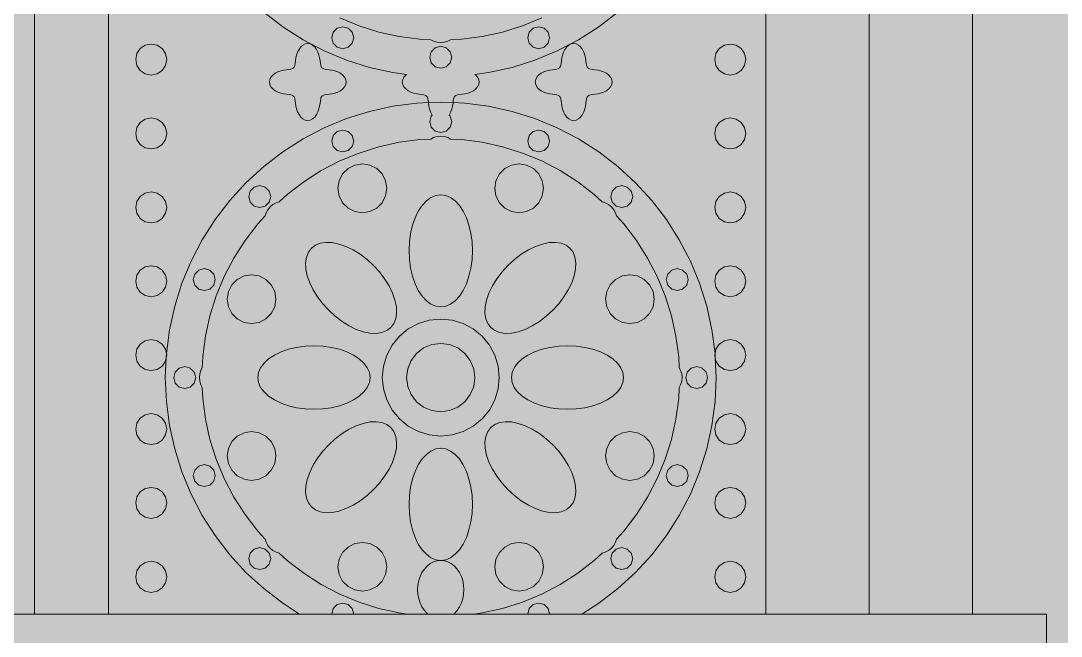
# Model space of a CAD drawing. Header units: millimetres. Extents: x -2412 to 16214, y -1176 to 12021.
# Drawn here: x 2925 to 4000, y 4450 to 5086 of the extents above; entities that cross this region are included whole.
import ezdxf

# ---------------------------------------------------------------- set-up
doc = ezdxf.new("R2010")
doc.units = ezdxf.units.MM
for name, color, linetype, lineweight, true_color in [('00_WHITE_BACKGROUND', 7, 'Continuous', 18, 0xffffff), ('03_FRAMES_DOORS', 7, 'Continuous', 18, 0x000000), ('06_ORNAMENT', 7, 'Continuous', 18, 0x000000), ('07_RAILINGS', 7, 'Continuous', 18, 0x000000)]:
    doc.layers.add(name, color=color, linetype=linetype, lineweight=lineweight, true_color=true_color)

msp = doc.modelspace()

# ---------------------------------------------------------------- linework, layer by layer
at = {"layer": '00_WHITE_BACKGROUND', "lineweight": 18, "true_color": 0xffffff}
msp.add_solid([(-2412.2137, -1175.5725), (16213.7405, -1175.5725), (-2412.2137, 12015.2672), (16213.7405, 12015.2672)], dxfattribs=at)
at = {"layer": '03_FRAMES_DOORS', "color": 7, "lineweight": 18, "true_color": 0x000000}
for points in [[(3801.5267, 4473.2824), (3908.3969, 4473.2824), (3908.3969, 5374.0458), (3904.9771, 5405.4809), (3895.0534, 5435.6794), (3879.0687, 5464.6565), (3857.5267, 5492.3969), (3830.855, 5518.916), (3799.5573, 5544.229), (3764.0763, 5568.3511), (3724.9008, 5591.2672), (3682.4885, 5613.0076), (3637.313, 5633.5573), (3589.8321, 5652.9313), (3540.5344, 5671.145), (3489.8779, 5688.1985), (3438.3359, 5704.1069), (3386.3664, 5718.8702), (3334.4427, 5732.5038), (3283.0382, 5744.9924), (3232.626, 5756.3664), (3183.6641, 5766.6412), (3136.626, 5775.8015), (3096.7481, 5782.9924)], [(3801.5267, 4473.2824), (3801.5267, 5282.4427), (3798.5038, 5312.7634), (3789.7099, 5341.8779), (3775.5725, 5369.8168), (3756.4885, 5396.5649), (3732.8855, 5422.1374), (3705.1756, 5446.5496), (3673.771, 5469.8015), (3639.084, 5491.9084), (3601.542, 5512.8702), (3561.542, 5532.687), (3519.5267, 5551.374), (3475.8779, 5568.9313), (3431.0382, 5585.374), (3385.4046, 5600.7176), (3339.3893, 5614.9466), (3293.4351, 5628.0916), (3247.9389, 5640.1374), (3203.2977, 5651.1145), (3159.9542, 5661.0076), (3118.3206, 5669.8473), (3078.7939, 5677.6183), (3069.0687, 5679.3893)], [(3015.2672, 4473.2824), (3015.2672, 5557.2519), (2938.9313, 5557.2519), (2938.9313, 4473.2824)], [(3801.5267, 4473.2824), (3694.6565, 4473.2824), (3694.6565, 5206.1069), (3692.0305, 5233.0534), (3684.3817, 5258.9466), (3672.0611, 5283.771), (3655.4504, 5307.542), (3643.0687, 5321.2519)], [(2505.5115, 4473.2824), (2561.3282, 4473.2824), (2582.1985, 4473.2824), (2608.6412, 4473.2824), (2629.5115, 4473.2824), (2685.3282, 4473.2824), (2707.9542, 4473.2824), (2741.2672, 4473.2824), (2938.9313, 4473.2824)], [(2938.9313, 4473.2824), (3015.2672, 4473.2824)], [(3015.2672, 4473.2824), (3212.9313, 4473.2824), (3246.2443, 4473.2824), (3268.8702, 4473.2824), (3324.687, 4473.2824), (3345.5573, 4473.2824), (3372, 4473.2824), (3392.8702, 4473.2824), (3448.687, 4473.2824)]]:
    msp.add_lwpolyline(points, dxfattribs=at)
at = {"layer": '06_ORNAMENT', "color": 7, "lineweight": 18, "true_color": 0x000000}
for points in [[(3175.8015, 5094.916), (3195.5115, 5079.8015), (3216.458, 5066.458), (3238.4733, 5054.9924), (3261.4198, 5045.4809), (3285.0992, 5038.0153), (3309.3435, 5032.6412), (3323.4962, 5030.7786), (3322.5802, 5030.1069), (3320.687, 5027.9084), (3319.4962, 5025.4809), (3319.084, 5022.9008), (3319.4962, 5020.3206), (3320.687, 5017.8931), (3322.5802, 5015.6947), (3325.0382, 5013.8626), (3327.8779, 5012.4122), (3330.9008, 5011.3588), (3333.9389, 5010.6412), (3336.7786, 5010.1985), (3339.2977, 5009.8779), (3341.3893, 5009.5573), (3343.0229, 5009.084), (3344.1832, 5008.3053), (3344.9618, 5007.145), (3345.4351, 5005.5115), (3345.7557, 5003.4198), (3345.9847, 5001.6489)], [(3254.4427, 5089.2366), (3274.3511, 5080.9924), (3294.8855, 5074.5191), (3315.9084, 5069.8626), (3337.2672, 5067.0534), (3348.5496, 5066.5496), (3351.3893, 5065.0687), (3355.0382, 5063.9542), (3358.7786, 5063.5878), (3362.5191, 5063.9542), (3366.1679, 5065.0687), (3369.0076, 5066.5496), (3380.2901, 5067.0534), (3401.6489, 5069.8626), (3422.6718, 5074.5191), (3443.2061, 5080.9924), (3463.1145, 5089.2366)], [(3371.5725, 5001.6489), (3371.8015, 5003.4198), (3372.1221, 5005.5115), (3372.5954, 5007.145), (3373.374, 5008.3053), (3374.5344, 5009.084), (3376.1679, 5009.5573), (3378.2595, 5009.8779), (3380.7786, 5010.1985), (3383.6183, 5010.6412), (3386.6565, 5011.3588), (3389.6794, 5012.4122), (3392.5191, 5013.8626), (3394.9771, 5015.6947), (3396.8702, 5017.8931), (3398.0611, 5020.3206), (3398.4733, 5022.9008), (3398.0611, 5025.4809), (3396.8702, 5027.9084), (3394.9771, 5030.1069), (3394.0611, 5030.7786), (3408.2137, 5032.6412), (3432.458, 5038.0153), (3456.1374, 5045.4809), (3479.084, 5054.9924), (3501.1145, 5066.458), (3522.0458, 5079.8015), (3541.7557, 5094.916)], [(3345.9847, 5001.6489), (3333.9695, 5001.1298), (3309.3435, 4997.8931), (3285.0992, 4992.5191), (3261.4198, 4985.0534), (3238.4733, 4975.542), (3216.458, 4964.0763), (3195.5115, 4950.7328), (3175.8015, 4935.6183), (3157.4962, 4918.8397), (3140.7176, 4900.5344), (3125.6031, 4880.8244), (3112.2595, 4859.8779), (3100.7939, 4837.8626), (3091.2824, 4814.916), (3083.8168, 4791.2366), (3078.4427, 4766.9924), (3075.2214, 4742.4885)], [(3371.5725, 5001.6489), (3358.7786, 5002.2137), (3345.9847, 5001.6489)], [(3345.9847, 5001.6489), (3346.0763, 5000.9008), (3346.5191, 4998.0611), (3347.2366, 4995.0229), (3348.2901, 4992), (3349.7405, 4989.1603), (3350.0153, 4988.7786), (3348.9618, 4987.7252), (3347.4504, 4982.0611), (3348.9618, 4976.3969), (3353.1145, 4972.2443), (3358.7786, 4970.7176), (3364.4427, 4972.2443), (3368.5954, 4976.3969), (3370.1221, 4982.0611), (3368.5954, 4987.7252), (3367.542, 4988.7786), (3367.8168, 4989.1603), (3369.2672, 4992), (3370.3206, 4995.0229), (3371.0382, 4998.0611), (3371.4809, 5000.9008), (3371.5725, 5001.6489)], [(3642.3359, 4742.4885), (3639.1145, 4766.9924), (3633.7405, 4791.2366), (3626.2748, 4814.916), (3616.7634, 4837.8626), (3605.2977, 4859.8779), (3591.9542, 4880.8244), (3576.8397, 4900.5344), (3560.0611, 4918.8397), (3541.7557, 4935.6183), (3522.0458, 4950.7328), (3501.1145, 4964.0763), (3479.084, 4975.542), (3456.1374, 4985.0534), (3432.458, 4992.5191), (3408.2137, 4997.8931), (3383.5878, 5001.1298), (3371.5725, 5001.6489)], [(3392.8702, 4473.2824), (3401.6489, 4474.4427), (3422.6718, 4479.0992), (3443.2061, 4485.5725), (3463.1145, 4493.8168), (3482.2137, 4503.7557), (3500.3817, 4515.3282), (3517.4656, 4528.4427), (3525.7863, 4536.0763), (3528.855, 4537.0229), (3532.2137, 4538.8244), (3535.1298, 4541.2061), (3537.5115, 4544.1221), (3539.313, 4547.4809), (3540.2595, 4550.5496), (3547.8931, 4558.8702), (3561.0076, 4575.9542), (3572.5802, 4594.1221), (3582.5191, 4613.2214), (3590.7634, 4633.1298), (3597.2366, 4653.6641), (3601.8931, 4674.687), (3604.7023, 4696.0458), (3605.2061, 4707.3282), (3606.687, 4710.1679), (3607.8015, 4713.8168), (3608.1679, 4717.5573), (3607.8015, 4721.2977), (3606.687, 4724.9466), (3605.2061, 4727.7863), (3604.7023, 4739.0687), (3601.8931, 4760.4275), (3597.2366, 4781.4504), (3590.7634, 4801.9847), (3582.5191, 4821.8931), (3572.5802, 4840.9924), (3561.0076, 4859.1603), (3547.8931, 4876.2443), (3540.2595, 4884.5649), (3539.313, 4887.6336), (3537.5115, 4890.9924), (3535.1298, 4893.9084), (3532.2137, 4896.2901), (3528.855, 4898.0916), (3525.7863, 4899.0382), (3517.4656, 4906.6718), (3500.3817, 4919.7863), (3482.2137, 4931.3588), (3463.1145, 4941.2977), (3443.2061, 4949.542), (3422.6718, 4956.0153), (3401.6489, 4960.6718), (3380.2901, 4963.4809), (3369.0076, 4963.9847), (3366.1679, 4965.4656), (3362.5191, 4966.5802), (3358.7786, 4966.9466), (3355.0382, 4966.5802), (3351.3893, 4965.4656), (3348.5496, 4963.9847), (3337.2672, 4963.4809), (3315.9084, 4960.6718), (3294.8855, 4956.0153), (3274.3511, 4949.542), (3254.4427, 4941.2977), (3235.3435, 4931.3588), (3217.1756, 4919.7863), (3200.0916, 4906.6718), (3191.771, 4899.0382), (3188.7023, 4898.0916), (3185.3435, 4896.2901), (3182.4275, 4893.9084), (3180.0458, 4890.9924), (3178.2443, 4887.6336), (3177.2977, 4884.5649), (3169.6641, 4876.2443), (3156.5496, 4859.1603), (3144.9771, 4840.9924), (3135.0382, 4821.8931), (3126.7939, 4801.9847), (3120.3206, 4781.4504), (3115.6641, 4760.4275), (3112.855, 4739.0687), (3112.3511, 4727.7863), (3110.8702, 4724.9466), (3109.7557, 4721.2977), (3109.3893, 4717.5573), (3109.7557, 4713.8168), (3110.8702, 4710.1679), (3112.3511, 4707.3282), (3112.855, 4696.0458), (3115.6641, 4674.687), (3120.3206, 4653.6641), (3126.7939, 4633.1298), (3135.0382, 4613.2214), (3144.9771, 4594.1221), (3156.5496, 4575.9542), (3169.6641, 4558.8702), (3177.2977, 4550.5496), (3178.2443, 4547.4809), (3180.0458, 4544.1221), (3182.4275, 4541.2061), (3185.3435, 4538.8244), (3188.7023, 4537.0229), (3191.771, 4536.0763), (3200.0916, 4528.4427), (3217.1756, 4515.3282), (3235.3435, 4503.7557), (3254.4427, 4493.8168), (3274.3511, 4485.5725), (3294.8855, 4479.0992), (3315.9084, 4474.4427), (3324.687, 4473.2824)], [(3075.2214, 4742.4885), (3074.3511, 4746.855), (3070.8702, 4752.0458), (3065.6794, 4755.5267), (3059.542, 4756.7481), (3053.4046, 4755.5267), (3048.2137, 4752.0458), (3044.7328, 4746.855), (3043.5115, 4740.7176), (3044.7328, 4734.5802), (3048.2137, 4729.374), (3053.4046, 4725.9084), (3059.542, 4724.687), (3065.6794, 4725.9084), (3070.8702, 4729.374), (3074.3511, 4734.5802), (3075.0076, 4737.8931)], [(3642.5496, 4737.8931), (3643.2061, 4734.5802), (3646.687, 4729.374), (3651.8779, 4725.9084), (3658.0153, 4724.687), (3664.1527, 4725.9084), (3669.3435, 4729.374), (3672.8244, 4734.5802), (3674.0458, 4740.7176), (3672.8244, 4746.855), (3669.3435, 4752.0458), (3664.1527, 4755.5267), (3658.0153, 4756.7481), (3651.8779, 4755.5267), (3646.687, 4752.0458), (3643.2061, 4746.855), (3642.3359, 4742.4885)], [(3075.2214, 4742.4885), (3075.2061, 4742.3664), (3075.0076, 4737.8931)], [(3075.0076, 4737.8931), (3075.5725, 4740.7176), (3075.2214, 4742.4885)], [(3642.3359, 4742.4885), (3641.9847, 4740.7176), (3642.5496, 4737.8931)], [(3642.5496, 4737.8931), (3642.3511, 4742.3664), (3642.3359, 4742.4885)], [(3075.0076, 4737.8931), (3074.1221, 4717.5573), (3075.2061, 4692.7481), (3078.4427, 4668.1221), (3083.8168, 4643.8779), (3091.2824, 4620.1985), (3100.7939, 4597.2519), (3112.2595, 4575.2214), (3125.6031, 4554.2901), (3140.7176, 4534.5802), (3157.4962, 4516.2748), (3175.8015, 4499.4962), (3195.5115, 4484.3817), (3212.9313, 4473.2824)], [(3504.626, 4473.2824), (3522.0458, 4484.3817), (3541.7557, 4499.4962), (3560.0611, 4516.2748), (3576.8397, 4534.5802), (3591.9542, 4554.2901), (3605.2977, 4575.2214), (3616.7634, 4597.2519), (3626.2748, 4620.1985), (3633.7405, 4643.8779), (3639.1145, 4668.1221), (3642.3511, 4692.7481), (3643.4351, 4717.5573), (3642.5496, 4737.8931)], [(3358.7786, 4528.626), (3355.0382, 4528.2595), (3351.3893, 4527.145), (3347.9084, 4525.3282), (3344.7176, 4522.855), (3341.8626, 4519.771), (3339.4198, 4516.1679), (3337.4504, 4512.1221), (3336.0153, 4507.7405), (3335.145, 4503.1298), (3334.855, 4498.3969), (3335.145, 4493.6641), (3336.0153, 4489.0534), (3337.4504, 4484.6718), (3339.4198, 4480.626), (3341.8626, 4477.0229), (3344.7176, 4473.9389), (3345.5573, 4473.2824)], [(3372, 4473.2824), (3372.8397, 4473.9389), (3375.6947, 4477.0229), (3378.1374, 4480.626), (3380.1069, 4484.6718), (3381.542, 4489.0534), (3382.4122, 4493.6641), (3382.7176, 4498.3969), (3382.4122, 4503.1298), (3381.542, 4507.7405), (3380.1069, 4512.1221), (3378.1374, 4516.1679), (3375.6947, 4519.771), (3372.8397, 4522.855), (3369.6489, 4525.3282), (3366.1679, 4527.145), (3362.5191, 4528.2595), (3358.7786, 4528.626)], [(3268.8702, 4473.2824), (3267.374, 4478.855), (3263.2214, 4483.0076), (3257.5573, 4484.5191), (3251.8931, 4483.0076), (3247.7405, 4478.855), (3246.2443, 4473.2824)], [(3471.313, 4473.2824), (3504.626, 4473.2824)], [(3504.626, 4473.2824), (3694.6565, 4473.2824)], [(3984.7328, 4473.2824), (3984.7328, 3679.3893)]]:
    msp.add_lwpolyline(points, dxfattribs=at)
for points in [[(3246.229, 5068.6107), (3247.7405, 5062.9466), (3251.8931, 5058.7939), (3257.5573, 5057.2672), (3263.2214, 5058.7939), (3267.374, 5062.9466), (3268.9008, 5068.6107), (3267.374, 5074.2748), (3263.2214, 5078.4275), (3257.5573, 5079.9389), (3251.8931, 5078.4275), (3247.7405, 5074.2748)], [(3448.6565, 5068.6107), (3450.1832, 5062.9466), (3454.3359, 5058.7939), (3460, 5057.2672), (3465.6641, 5058.7939), (3469.8168, 5062.9466), (3471.3282, 5068.6107), (3469.8168, 5074.2748), (3465.6641, 5078.4275), (3460, 5079.9389), (3454.3359, 5078.4275), (3450.1832, 5074.2748)], [(3043.5115, 5046.0611), (3044.7328, 5039.9237), (3048.2137, 5034.7176), (3053.4046, 5031.2519), (3059.542, 5030.0305), (3065.6794, 5031.2519), (3070.8702, 5034.7176), (3074.3511, 5039.9237), (3075.5725, 5046.0611), (3074.3511, 5052.1985), (3070.8702, 5057.3893), (3065.6794, 5060.8702), (3059.542, 5062.0916), (3053.4046, 5060.8702), (3048.2137, 5057.3893), (3044.7328, 5052.1985)], [(3181.6794, 5022.9008), (3182.0916, 5020.3206), (3183.2824, 5017.8931), (3185.1756, 5015.6947), (3187.6336, 5013.8626), (3190.4733, 5012.4122), (3193.4962, 5011.3588), (3196.5344, 5010.6412), (3199.374, 5010.1985), (3201.8931, 5009.8779), (3203.9847, 5009.5573), (3205.6183, 5009.084), (3206.7786, 5008.3053), (3207.5573, 5007.145), (3208.0305, 5005.5115), (3208.3511, 5003.4198), (3208.6718, 5000.9008), (3209.1145, 4998.0611), (3209.8321, 4995.0229), (3210.8855, 4992), (3212.3359, 4989.1603), (3214.1679, 4986.7023), (3216.3664, 4984.8092), (3218.7939, 4983.6183), (3221.374, 4983.2061), (3223.9542, 4983.6183), (3226.3817, 4984.8092), (3228.5802, 4986.7023), (3230.4122, 4989.1603), (3231.8626, 4992), (3232.916, 4995.0229), (3233.6336, 4998.0611), (3234.0763, 5000.9008), (3234.3969, 5003.4198), (3234.7176, 5005.5115), (3235.1908, 5007.145), (3235.9695, 5008.3053), (3237.1298, 5009.084), (3238.7634, 5009.5573), (3240.855, 5009.8779), (3243.374, 5010.1985), (3246.2137, 5010.6412), (3249.2519, 5011.3588), (3252.2748, 5012.4122), (3255.1145, 5013.8626), (3257.5725, 5015.6947), (3259.4656, 5017.8931), (3260.6565, 5020.3206), (3261.0687, 5022.9008), (3260.6565, 5025.4809), (3259.4656, 5027.9084), (3257.5725, 5030.1069), (3255.1145, 5031.9389), (3252.2748, 5033.3893), (3249.2519, 5034.4427), (3246.2137, 5035.1603), (3243.374, 5035.6031), (3240.855, 5035.9237), (3238.7634, 5036.2443), (3237.1298, 5036.7176), (3235.9695, 5037.4962), (3235.1908, 5038.6565), (3234.7176, 5040.2901), (3234.3969, 5042.3817), (3234.0763, 5044.9008), (3233.6336, 5047.7405), (3232.916, 5050.7786), (3231.8626, 5053.8015), (3230.4122, 5056.6412), (3228.5802, 5059.0992), (3226.3817, 5060.9924), (3223.9542, 5062.1832), (3221.374, 5062.5954), (3218.7939, 5062.1832), (3216.3664, 5060.9924), (3214.1679, 5059.0992), (3212.3359, 5056.6412), (3210.8855, 5053.8015), (3209.8321, 5050.7786), (3209.1145, 5047.7405), (3208.6718, 5044.9008), (3208.3511, 5042.3817), (3208.0305, 5040.2901), (3207.5573, 5038.6565), (3206.7786, 5037.4962), (3205.6183, 5036.7176), (3203.9847, 5036.2443), (3201.8931, 5035.9237), (3199.374, 5035.6031), (3196.5344, 5035.1603), (3193.4962, 5034.4427), (3190.4733, 5033.3893), (3187.6336, 5031.9389), (3185.1756, 5030.1069), (3183.2824, 5027.9084), (3182.0916, 5025.4809)], [(3347.4504, 5048.4733), (3348.9618, 5042.8092), (3353.1145, 5038.6565), (3358.7786, 5037.1298), (3364.4427, 5038.6565), (3368.5954, 5042.8092), (3370.1221, 5048.4733), (3368.5954, 5054.1374), (3364.4427, 5058.2901), (3358.7786, 5059.8015), (3353.1145, 5058.2901), (3348.9618, 5054.1374)], [(3456.4885, 5022.9008), (3456.9008, 5020.3206), (3458.0916, 5017.8931), (3459.9847, 5015.6947), (3462.4427, 5013.8626), (3465.2824, 5012.4122), (3468.3053, 5011.3588), (3471.3435, 5010.6412), (3474.1832, 5010.1985), (3476.7023, 5009.8779), (3478.7939, 5009.5573), (3480.4275, 5009.084), (3481.5878, 5008.3053), (3482.3664, 5007.145), (3482.8397, 5005.5115), (3483.1603, 5003.4198), (3483.4809, 5000.9008), (3483.9237, 4998.0611), (3484.6412, 4995.0229), (3485.6947, 4992), (3487.145, 4989.1603), (3488.9771, 4986.7023), (3491.1756, 4984.8092), (3493.6031, 4983.6183), (3496.1832, 4983.2061), (3498.7634, 4983.6183), (3501.1908, 4984.8092), (3503.3893, 4986.7023), (3505.2214, 4989.1603), (3506.6718, 4992), (3507.7252, 4995.0229), (3508.4427, 4998.0611), (3508.8855, 5000.9008), (3509.2061, 5003.4198), (3509.5267, 5005.5115), (3510, 5007.145), (3510.7786, 5008.3053), (3511.9389, 5009.084), (3513.5725, 5009.5573), (3515.6641, 5009.8779), (3518.1832, 5010.1985), (3521.0229, 5010.6412), (3524.0611, 5011.3588), (3527.084, 5012.4122), (3529.9237, 5013.8626), (3532.3817, 5015.6947), (3534.2748, 5017.8931), (3535.4656, 5020.3206), (3535.8779, 5022.9008), (3535.4656, 5025.4809), (3534.2748, 5027.9084), (3532.3817, 5030.1069), (3529.9237, 5031.9389), (3527.084, 5033.3893), (3524.0611, 5034.4427), (3521.0229, 5035.1603), (3518.1832, 5035.6031), (3515.6641, 5035.9237), (3513.5725, 5036.2443), (3511.9389, 5036.7176), (3510.7786, 5037.4962), (3510, 5038.6565), (3509.5267, 5040.2901), (3509.2061, 5042.3817), (3508.8855, 5044.9008), (3508.4427, 5047.7405), (3507.7252, 5050.7786), (3506.6718, 5053.8015), (3505.2214, 5056.6412), (3503.3893, 5059.0992), (3501.1908, 5060.9924), (3498.7634, 5062.1832), (3496.1832, 5062.5954), (3493.6031, 5062.1832), (3491.1756, 5060.9924), (3488.9771, 5059.0992), (3487.145, 5056.6412), (3485.6947, 5053.8015), (3484.6412, 5050.7786), (3483.9237, 5047.7405), (3483.4809, 5044.9008), (3483.1603, 5042.3817), (3482.8397, 5040.2901), (3482.3664, 5038.6565), (3481.5878, 5037.4962), (3480.4275, 5036.7176), (3478.7939, 5036.2443), (3476.7023, 5035.9237), (3474.1832, 5035.6031), (3471.3435, 5035.1603), (3468.3053, 5034.4427), (3465.2824, 5033.3893), (3462.4427, 5031.9389), (3459.9847, 5030.1069), (3458.0916, 5027.9084), (3456.9008, 5025.4809)], [(3641.9847, 5046.0611), (3643.2061, 5039.9237), (3646.687, 5034.7176), (3651.8779, 5031.2519), (3658.0153, 5030.0305), (3664.1527, 5031.2519), (3669.3435, 5034.7176), (3672.8244, 5039.9237), (3674.0458, 5046.0611), (3672.8244, 5052.1985), (3669.3435, 5057.3893), (3664.1527, 5060.8702), (3658.0153, 5062.0916), (3651.8779, 5060.8702), (3646.687, 5057.3893), (3643.2061, 5052.1985)], [(3043.5115, 4969.7252), (3044.7328, 4963.5878), (3048.2137, 4958.3817), (3053.4046, 4954.916), (3059.542, 4953.6947), (3065.6794, 4954.916), (3070.8702, 4958.3817), (3074.3511, 4963.5878), (3075.5725, 4969.7252), (3074.3511, 4975.8626), (3070.8702, 4981.0534), (3065.6794, 4984.5344), (3059.542, 4985.7557), (3053.4046, 4984.5344), (3048.2137, 4981.0534), (3044.7328, 4975.8626)], [(3641.9847, 4969.7252), (3643.2061, 4963.5878), (3646.687, 4958.3817), (3651.8779, 4954.916), (3658.0153, 4953.6947), (3664.1527, 4954.916), (3669.3435, 4958.3817), (3672.8244, 4963.5878), (3674.0458, 4969.7252), (3672.8244, 4975.8626), (3669.3435, 4981.0534), (3664.1527, 4984.5344), (3658.0153, 4985.7557), (3651.8779, 4984.5344), (3646.687, 4981.0534), (3643.2061, 4975.8626)], [(3246.229, 4961.9237), (3247.7405, 4956.2595), (3251.8931, 4952.1069), (3257.5573, 4950.5954), (3263.2214, 4952.1069), (3267.374, 4956.2595), (3268.9008, 4961.9237), (3267.374, 4967.5878), (3263.2214, 4971.7405), (3257.5573, 4973.2672), (3251.8931, 4971.7405), (3247.7405, 4967.5878)], [(3448.6565, 4961.9237), (3450.1832, 4956.2595), (3454.3359, 4952.1069), (3460, 4950.5954), (3465.6641, 4952.1069), (3469.8168, 4956.2595), (3471.3282, 4961.9237), (3469.8168, 4967.5878), (3465.6641, 4971.7405), (3460, 4973.2672), (3454.3359, 4971.7405), (3450.1832, 4967.5878)], [(3252.6107, 4913.0534), (3253.8473, 4905.2672), (3257.4198, 4898.2443), (3262.9924, 4892.6718), (3270.0153, 4889.0992), (3277.8015, 4887.8626), (3285.5878, 4889.0992), (3292.6107, 4892.6718), (3298.1832, 4898.2443), (3301.7557, 4905.2672), (3302.9924, 4913.0534), (3301.7557, 4920.8397), (3298.1832, 4927.8626), (3292.6107, 4933.4351), (3285.5878, 4937.0076), (3277.8015, 4938.2443), (3270.0153, 4937.0076), (3262.9924, 4933.4351), (3257.4198, 4927.8626), (3253.8473, 4920.8397)], [(3414.5649, 4913.0534), (3415.8015, 4905.2672), (3419.374, 4898.2443), (3424.9466, 4892.6718), (3431.9695, 4889.0992), (3439.7557, 4887.8626), (3447.542, 4889.0992), (3454.5649, 4892.6718), (3460.1374, 4898.2443), (3463.7099, 4905.2672), (3464.9466, 4913.0534), (3463.7099, 4920.8397), (3460.1374, 4927.8626), (3454.5649, 4933.4351), (3447.542, 4937.0076), (3439.7557, 4938.2443), (3431.9695, 4937.0076), (3424.9466, 4933.4351), (3419.374, 4927.8626), (3415.8015, 4920.8397)], [(3160.4122, 4904.5954), (3161.9237, 4898.916), (3166.0763, 4894.7786), (3171.7405, 4893.2519), (3177.4198, 4894.7786), (3181.5573, 4898.916), (3183.084, 4904.5954), (3181.5573, 4910.2595), (3177.4198, 4914.4122), (3171.7405, 4915.9237), (3166.0763, 4914.4122), (3161.9237, 4910.2595)], [(3534.4733, 4904.5954), (3536, 4898.916), (3540.1374, 4894.7786), (3545.8168, 4893.2519), (3551.4809, 4894.7786), (3555.6336, 4898.916), (3557.145, 4904.5954), (3555.6336, 4910.2595), (3551.4809, 4914.4122), (3545.8168, 4915.9237), (3540.1374, 4914.4122), (3536, 4910.2595)], [(3043.5115, 4893.3893), (3044.7328, 4887.2519), (3048.2137, 4882.0458), (3053.4046, 4878.5802), (3059.542, 4877.3588), (3065.6794, 4878.5802), (3070.8702, 4882.0458), (3074.3511, 4887.2519), (3075.5725, 4893.3893), (3074.3511, 4899.5267), (3070.8702, 4904.7176), (3065.6794, 4908.1985), (3059.542, 4909.4198), (3053.4046, 4908.1985), (3048.2137, 4904.7176), (3044.7328, 4899.5267)], [(3326.0305, 4848.5496), (3326.4275, 4839.4809), (3327.6336, 4830.6412), (3329.6031, 4822.2443), (3332.2901, 4814.4885), (3335.6183, 4807.5878), (3339.5267, 4801.6794), (3343.9084, 4796.9313), (3348.6565, 4793.4504), (3353.6489, 4791.3282), (3358.7786, 4790.6107), (3363.9084, 4791.3282), (3368.9008, 4793.4504), (3373.6489, 4796.9313), (3378.0305, 4801.6794), (3381.9389, 4807.5878), (3385.2672, 4814.4885), (3387.9542, 4822.2443), (3389.9237, 4830.6412), (3391.1298, 4839.4809), (3391.5267, 4848.5496), (3391.1298, 4857.6183), (3389.9237, 4866.458), (3387.9542, 4874.855), (3385.2672, 4882.6107), (3381.9389, 4889.5115), (3378.0305, 4895.4198), (3373.6489, 4900.1679), (3368.9008, 4903.6489), (3363.9084, 4905.771), (3358.7786, 4906.4885), (3353.6489, 4905.771), (3348.6565, 4903.6489), (3343.9084, 4900.1679), (3339.5267, 4895.4198), (3335.6183, 4889.5115), (3332.2901, 4882.6107), (3329.6031, 4874.855), (3327.6336, 4866.458), (3326.4275, 4857.6183)], [(3641.9847, 4893.3893), (3643.2061, 4887.2519), (3646.687, 4882.0458), (3651.8779, 4878.5802), (3658.0153, 4877.3588), (3664.1527, 4878.5802), (3669.3435, 4882.0458), (3672.8244, 4887.2519), (3674.0458, 4893.3893), (3672.8244, 4899.5267), (3669.3435, 4904.7176), (3664.1527, 4908.1985), (3658.0153, 4909.4198), (3651.8779, 4908.1985), (3646.687, 4904.7176), (3643.2061, 4899.5267)], [(3219.1298, 4836.1679), (3219.4046, 4829.7099), (3220.8092, 4822.7786), (3223.3435, 4815.5267), (3226.916, 4808.1527), (3231.4656, 4800.8244), (3236.8702, 4793.7252), (3242.9924, 4787.0229), (3249.6947, 4780.9008), (3256.7939, 4775.4962), (3264.1221, 4770.9466), (3271.4962, 4767.374), (3278.7481, 4764.8397), (3285.6794, 4763.4198), (3292.1374, 4763.1603), (3297.9542, 4764.0611), (3302.9924, 4766.0916), (3307.1145, 4769.2214), (3310.2443, 4773.3435), (3312.2748, 4778.3817), (3313.1756, 4784.1985), (3312.916, 4790.6565), (3311.4962, 4797.5878), (3308.9618, 4804.8397), (3305.3893, 4812.2137), (3300.8397, 4819.542), (3295.4351, 4826.6412), (3289.313, 4833.3435), (3282.6107, 4839.4656), (3275.5115, 4844.8702), (3268.1832, 4849.4198), (3260.8092, 4852.9924), (3253.5573, 4855.5267), (3246.626, 4856.9313), (3240.1679, 4857.2061), (3234.3511, 4856.3053), (3229.313, 4854.2748), (3225.1908, 4851.145), (3222.0611, 4847.0229), (3220.0305, 4841.9847)], [(3404.3817, 4784.1985), (3405.2824, 4778.3817), (3407.313, 4773.3435), (3410.4427, 4769.2214), (3414.5649, 4766.0916), (3419.6031, 4764.0611), (3425.4198, 4763.1603), (3431.8779, 4763.4198), (3438.8092, 4764.8397), (3446.0611, 4767.374), (3453.4351, 4770.9466), (3460.7634, 4775.4962), (3467.8626, 4780.9008), (3474.5649, 4787.0229), (3480.687, 4793.7252), (3486.0916, 4800.8244), (3490.6412, 4808.1527), (3494.2137, 4815.5267), (3496.7481, 4822.7786), (3498.1527, 4829.7099), (3498.4275, 4836.1679), (3497.5267, 4841.9847), (3495.4962, 4847.0229), (3492.3664, 4851.145), (3488.2443, 4854.2748), (3483.2061, 4856.3053), (3477.3893, 4857.2061), (3470.9313, 4856.9313), (3464, 4855.5267), (3456.7481, 4852.9924), (3449.374, 4849.4198), (3442.0458, 4844.8702), (3434.9466, 4839.4656), (3428.2443, 4833.3435), (3422.1221, 4826.6412), (3416.7176, 4819.542), (3412.1679, 4812.2137), (3408.5954, 4804.8397), (3406.0611, 4797.5878), (3404.6412, 4790.6565)], [(3043.5115, 4817.0534), (3044.7328, 4810.916), (3048.2137, 4805.7099), (3053.4046, 4802.2443), (3059.542, 4801.0229), (3065.6794, 4802.2443), (3070.8702, 4805.7099), (3074.3511, 4810.916), (3075.5725, 4817.0534), (3074.3511, 4823.1908), (3070.8702, 4828.3817), (3065.6794, 4831.8626), (3059.542, 4833.084), (3053.4046, 4831.8626), (3048.2137, 4828.3817), (3044.7328, 4823.1908)], [(3103.0687, 4818.7786), (3104.5954, 4813.1145), (3108.7481, 4808.9618), (3114.4122, 4807.4351), (3120.0763, 4808.9618), (3124.229, 4813.1145), (3125.7405, 4818.7786), (3124.229, 4824.4427), (3120.0763, 4828.5954), (3114.4122, 4830.1069), (3108.7481, 4828.5954), (3104.5954, 4824.4427)], [(3591.8168, 4818.7786), (3593.3282, 4813.1145), (3597.4809, 4808.9618), (3603.145, 4807.4351), (3608.8092, 4808.9618), (3612.9618, 4813.1145), (3614.4885, 4818.7786), (3612.9618, 4824.4427), (3608.8092, 4828.5954), (3603.145, 4830.1069), (3597.4809, 4828.5954), (3593.3282, 4824.4427)], [(3641.9847, 4817.0534), (3643.2061, 4810.916), (3646.687, 4805.7099), (3651.8779, 4802.2443), (3658.0153, 4801.0229), (3664.1527, 4802.2443), (3669.3435, 4805.7099), (3672.8244, 4810.916), (3674.0458, 4817.0534), (3672.8244, 4823.1908), (3669.3435, 4828.3817), (3664.1527, 4831.8626), (3658.0153, 4833.084), (3651.8779, 4831.8626), (3646.687, 4828.3817), (3643.2061, 4823.1908)], [(3138.0916, 4798.5344), (3139.3282, 4790.7481), (3142.9008, 4783.7252), (3148.4733, 4778.1527), (3155.4962, 4774.5802), (3163.2824, 4773.3435), (3171.0687, 4774.5802), (3178.0916, 4778.1527), (3183.6641, 4783.7252), (3187.2366, 4790.7481), (3188.4733, 4798.5344), (3187.2366, 4806.3206), (3183.6641, 4813.3435), (3178.0916, 4818.916), (3171.0687, 4822.4885), (3163.2824, 4823.7252), (3155.4962, 4822.4885), (3148.4733, 4818.916), (3142.9008, 4813.3435), (3139.3282, 4806.3206)], [(3529.084, 4798.5344), (3530.3206, 4790.7481), (3533.8931, 4783.7252), (3539.4656, 4778.1527), (3546.4885, 4774.5802), (3554.2748, 4773.3435), (3562.0611, 4774.5802), (3569.084, 4778.1527), (3574.6565, 4783.7252), (3578.229, 4790.7481), (3579.4656, 4798.5344), (3578.229, 4806.3206), (3574.6565, 4813.3435), (3569.084, 4818.916), (3562.0611, 4822.4885), (3554.2748, 4823.7252), (3546.4885, 4822.4885), (3539.4656, 4818.916), (3533.8931, 4813.3435), (3530.3206, 4806.3206)], [(3298.3206, 4717.5573), (3299.4809, 4705.7557), (3302.916, 4694.4275), (3308.5038, 4683.9695), (3316.0305, 4674.8092), (3325.1908, 4667.2824), (3335.6489, 4661.6947), (3346.9771, 4658.2595), (3358.7786, 4657.0992), (3370.5802, 4658.2595), (3381.9084, 4661.6947), (3392.3664, 4667.2824), (3401.5267, 4674.8092), (3409.0534, 4683.9695), (3414.6412, 4694.4275), (3418.0763, 4705.7557), (3419.2366, 4717.5573), (3418.0763, 4729.3588), (3414.6412, 4740.687), (3409.0534, 4751.145), (3401.5267, 4760.3053), (3392.3664, 4767.8321), (3381.9084, 4773.4198), (3370.5802, 4776.855), (3358.7786, 4778.0153), (3346.9771, 4776.855), (3335.6489, 4773.4198), (3325.1908, 4767.8321), (3316.0305, 4760.3053), (3308.5038, 4751.145), (3302.916, 4740.687), (3299.4809, 4729.3588)], [(3323.5115, 4717.5573), (3324.7176, 4708.4275), (3328.229, 4699.9237), (3333.8473, 4692.626), (3341.145, 4687.0076), (3349.6489, 4683.4962), (3358.7786, 4682.2901), (3367.9084, 4683.4962), (3376.4122, 4687.0076), (3383.7099, 4692.626), (3389.3282, 4699.9237), (3392.8397, 4708.4275), (3394.0458, 4717.5573), (3392.8397, 4726.687), (3389.3282, 4735.1908), (3383.7099, 4742.4885), (3376.4122, 4748.1069), (3367.9084, 4751.6183), (3358.7786, 4752.8244), (3349.6489, 4751.6183), (3341.145, 4748.1069), (3333.8473, 4742.4885), (3328.229, 4735.1908), (3324.7176, 4726.687)], [(3169.8473, 4717.5573), (3170.5649, 4712.4275), (3172.687, 4707.4351), (3176.1679, 4702.687), (3180.916, 4698.3053), (3186.8244, 4694.3969), (3193.7252, 4691.0687), (3201.4809, 4688.3817), (3209.8779, 4686.4122), (3218.7176, 4685.2061), (3227.7863, 4684.8092), (3236.855, 4685.2061), (3245.6947, 4686.4122), (3254.0916, 4688.3817), (3261.8473, 4691.0687), (3268.7481, 4694.3969), (3274.6565, 4698.3053), (3279.4046, 4702.687), (3282.8855, 4707.4351), (3285.0076, 4712.4275), (3285.7252, 4717.5573), (3285.0076, 4722.687), (3282.8855, 4727.6794), (3279.4046, 4732.4275), (3274.6565, 4736.8092), (3268.7481, 4740.7176), (3261.8473, 4744.0458), (3254.0916, 4746.7328), (3245.6947, 4748.7023), (3236.855, 4749.9084), (3227.7863, 4750.3053), (3218.7176, 4749.9084), (3209.8779, 4748.7023), (3201.4809, 4746.7328), (3193.7252, 4744.0458), (3186.8244, 4740.7176), (3180.916, 4736.8092), (3176.1679, 4732.4275), (3172.687, 4727.6794), (3170.5649, 4722.687)], [(3431.8321, 4717.5573), (3432.5496, 4712.4275), (3434.6718, 4707.4351), (3438.1527, 4702.687), (3442.9008, 4698.3053), (3448.8092, 4694.3969), (3455.7099, 4691.0687), (3463.4656, 4688.3817), (3471.8626, 4686.4122), (3480.7023, 4685.2061), (3489.771, 4684.8092), (3498.8397, 4685.2061), (3507.6794, 4686.4122), (3516.0763, 4688.3817), (3523.8321, 4691.0687), (3530.7328, 4694.3969), (3536.6412, 4698.3053), (3541.3893, 4702.687), (3544.8702, 4707.4351), (3546.9924, 4712.4275), (3547.7099, 4717.5573), (3546.9924, 4722.687), (3544.8702, 4727.6794), (3541.3893, 4732.4275), (3536.6412, 4736.8092), (3530.7328, 4740.7176), (3523.8321, 4744.0458), (3516.0763, 4746.7328), (3507.6794, 4748.7023), (3498.8397, 4749.9084), (3489.771, 4750.3053), (3480.7023, 4749.9084), (3471.8626, 4748.7023), (3463.4656, 4746.7328), (3455.7099, 4744.0458), (3448.8092, 4740.7176), (3442.9008, 4736.8092), (3438.1527, 4732.4275), (3434.6718, 4727.6794), (3432.5496, 4722.687)], [(3082.9466, 4717.5573), (3084.458, 4711.8931), (3088.6107, 4707.7405), (3094.2748, 4706.2137), (3099.9389, 4707.7405), (3104.0916, 4711.8931), (3105.6183, 4717.5573), (3104.0916, 4723.2214), (3099.9389, 4727.374), (3094.2748, 4728.8855), (3088.6107, 4727.374), (3084.458, 4723.2214)], [(3611.9389, 4717.5573), (3613.4656, 4711.8931), (3617.6183, 4707.7405), (3623.2824, 4706.2137), (3628.9466, 4707.7405), (3633.0992, 4711.8931), (3634.626, 4717.5573), (3633.0992, 4723.2214), (3628.9466, 4727.374), (3623.2824, 4728.8855), (3617.6183, 4727.374), (3613.4656, 4723.2214)], [(3043.5115, 4664.3817), (3044.7328, 4658.2443), (3048.2137, 4653.0382), (3053.4046, 4649.5725), (3059.542, 4648.3511), (3065.6794, 4649.5725), (3070.8702, 4653.0382), (3074.3511, 4658.2443), (3075.5725, 4664.3817), (3074.3511, 4670.5191), (3070.8702, 4675.7099), (3065.6794, 4679.1908), (3059.542, 4680.4122), (3053.4046, 4679.1908), (3048.2137, 4675.7099), (3044.7328, 4670.5191)], [(3641.9847, 4664.3817), (3643.2061, 4658.2443), (3646.687, 4653.0382), (3651.8779, 4649.5725), (3658.0153, 4648.3511), (3664.1527, 4649.5725), (3669.3435, 4653.0382), (3672.8244, 4658.2443), (3674.0458, 4664.3817), (3672.8244, 4670.5191), (3669.3435, 4675.7099), (3664.1527, 4679.1908), (3658.0153, 4680.4122), (3651.8779, 4679.1908), (3646.687, 4675.7099), (3643.2061, 4670.5191)], [(3219.1298, 4598.9466), (3220.0305, 4593.1298), (3222.0611, 4588.0916), (3225.1908, 4583.9695), (3229.313, 4580.8397), (3234.3511, 4578.8092), (3240.1679, 4577.9084), (3246.626, 4578.1832), (3253.5573, 4579.5878), (3260.8092, 4582.1221), (3268.1832, 4585.6947), (3275.5115, 4590.2443), (3282.6107, 4595.6489), (3289.313, 4601.771), (3295.4351, 4608.4733), (3300.8397, 4615.5725), (3305.3893, 4622.9008), (3308.9618, 4630.2748), (3311.4962, 4637.5267), (3312.916, 4644.458), (3313.1756, 4650.916), (3312.2748, 4656.7328), (3310.2443, 4661.771), (3307.1145, 4665.8931), (3302.9924, 4669.0229), (3297.9542, 4671.0534), (3292.1374, 4671.9542), (3285.6794, 4671.6947), (3278.7481, 4670.2748), (3271.4962, 4667.7405), (3264.1221, 4664.1679), (3256.7939, 4659.6183), (3249.6947, 4654.2137), (3242.9924, 4648.0916), (3236.8702, 4641.3893), (3231.4656, 4634.2901), (3226.916, 4626.9618), (3223.3435, 4619.5878), (3220.8092, 4612.3359), (3219.4046, 4605.4046)], [(3404.3817, 4650.916), (3404.6412, 4644.458), (3406.0611, 4637.5267), (3408.5954, 4630.2748), (3412.1679, 4622.9008), (3416.7176, 4615.5725), (3422.1221, 4608.4733), (3428.2443, 4601.771), (3434.9466, 4595.6489), (3442.0458, 4590.2443), (3449.374, 4585.6947), (3456.7481, 4582.1221), (3464, 4579.5878), (3470.9313, 4578.1832), (3477.3893, 4577.9084), (3483.2061, 4578.8092), (3488.2443, 4580.8397), (3492.3664, 4583.9695), (3495.4962, 4588.0916), (3497.5267, 4593.1298), (3498.4275, 4598.9466), (3498.1527, 4605.4046), (3496.7481, 4612.3359), (3494.2137, 4619.5878), (3490.6412, 4626.9618), (3486.0916, 4634.2901), (3480.687, 4641.3893), (3474.5649, 4648.0916), (3467.8626, 4654.2137), (3460.7634, 4659.6183), (3453.4351, 4664.1679), (3446.0611, 4667.7405), (3438.8092, 4670.2748), (3431.8779, 4671.6947), (3425.4198, 4671.9542), (3419.6031, 4671.0534), (3414.5649, 4669.0229), (3410.4427, 4665.8931), (3407.313, 4661.771), (3405.2824, 4656.7328)], [(3138.0916, 4636.5802), (3139.3282, 4628.7939), (3142.9008, 4621.771), (3148.4733, 4616.1985), (3155.4962, 4612.626), (3163.2824, 4611.3893), (3171.0687, 4612.626), (3178.0916, 4616.1985), (3183.6641, 4621.771), (3187.2366, 4628.7939), (3188.4733, 4636.5802), (3187.2366, 4644.3664), (3183.6641, 4651.3893), (3178.0916, 4656.9618), (3171.0687, 4660.5344), (3163.2824, 4661.771), (3155.4962, 4660.5344), (3148.4733, 4656.9618), (3142.9008, 4651.3893), (3139.3282, 4644.3664)], [(3529.084, 4636.5802), (3530.3206, 4628.7939), (3533.8931, 4621.771), (3539.4656, 4616.1985), (3546.4885, 4612.626), (3554.2748, 4611.3893), (3562.0611, 4612.626), (3569.084, 4616.1985), (3574.6565, 4621.771), (3578.229, 4628.7939), (3579.4656, 4636.5802), (3578.229, 4644.3664), (3574.6565, 4651.3893), (3569.084, 4656.9618), (3562.0611, 4660.5344), (3554.2748, 4661.771), (3546.4885, 4660.5344), (3539.4656, 4656.9618), (3533.8931, 4651.3893), (3530.3206, 4644.3664)], [(3358.7786, 4528.626), (3363.9084, 4529.3435), (3368.9008, 4531.4656), (3373.6489, 4534.9466), (3378.0305, 4539.6947), (3381.9389, 4545.6031), (3385.2672, 4552.5038), (3387.9542, 4560.2595), (3389.9237, 4568.6565), (3391.1298, 4577.4962), (3391.5267, 4586.5649), (3391.1298, 4595.6336), (3389.9237, 4604.4733), (3387.9542, 4612.8702), (3385.2672, 4620.626), (3381.9389, 4627.5267), (3378.0305, 4633.4351), (3373.6489, 4638.1832), (3368.9008, 4641.6641), (3363.9084, 4643.7863), (3358.7786, 4644.5038), (3353.6489, 4643.7863), (3348.6565, 4641.6641), (3343.9084, 4638.1832), (3339.5267, 4633.4351), (3335.6183, 4627.5267), (3332.2901, 4620.626), (3329.6031, 4612.8702), (3327.6336, 4604.4733), (3326.4275, 4595.6336), (3326.0305, 4586.5649), (3326.4275, 4577.4962), (3327.6336, 4568.6565), (3329.6031, 4560.2595), (3332.2901, 4552.5038), (3335.6183, 4545.6031), (3339.5267, 4539.6947), (3343.9084, 4534.9466), (3348.6565, 4531.4656), (3353.6489, 4529.3435)], [(3103.0687, 4616.3359), (3104.5954, 4610.6718), (3108.7481, 4606.5191), (3114.4122, 4605.0076), (3120.0763, 4606.5191), (3124.229, 4610.6718), (3125.7405, 4616.3359), (3124.229, 4622), (3120.0763, 4626.1527), (3114.4122, 4627.6794), (3108.7481, 4626.1527), (3104.5954, 4622)], [(3591.8168, 4616.3359), (3593.3282, 4610.6718), (3597.4809, 4606.5191), (3603.145, 4605.0076), (3608.8092, 4606.5191), (3612.9618, 4610.6718), (3614.4885, 4616.3359), (3612.9618, 4622), (3608.8092, 4626.1527), (3603.145, 4627.6794), (3597.4809, 4626.1527), (3593.3282, 4622)], [(3043.5115, 4588.0458), (3044.7328, 4581.9084), (3048.2137, 4576.7023), (3053.4046, 4573.2366), (3059.542, 4572.0153), (3065.6794, 4573.2366), (3070.8702, 4576.7023), (3074.3511, 4581.9084), (3075.5725, 4588.0458), (3074.3511, 4594.1832), (3070.8702, 4599.374), (3065.6794, 4602.855), (3059.542, 4604.0763), (3053.4046, 4602.855), (3048.2137, 4599.374), (3044.7328, 4594.1832)], [(3641.9847, 4588.0458), (3643.2061, 4581.9084), (3646.687, 4576.7023), (3651.8779, 4573.2366), (3658.0153, 4572.0153), (3664.1527, 4573.2366), (3669.3435, 4576.7023), (3672.8244, 4581.9084), (3674.0458, 4588.0458), (3672.8244, 4594.1832), (3669.3435, 4599.374), (3664.1527, 4602.855), (3658.0153, 4604.0763), (3651.8779, 4602.855), (3646.687, 4599.374), (3643.2061, 4594.1832)], [(3160.4122, 4530.5191), (3161.9237, 4524.855), (3166.0763, 4520.7023), (3171.7405, 4519.1908), (3177.4198, 4520.7023), (3181.5573, 4524.855), (3183.084, 4530.5191), (3181.5573, 4536.1985), (3177.4198, 4540.3359), (3171.7405, 4541.8626), (3166.0763, 4540.3359), (3161.9237, 4536.1985)], [(3252.6107, 4522.0611), (3253.8473, 4514.2748), (3257.4198, 4507.2519), (3262.9924, 4501.6794), (3270.0153, 4498.1069), (3277.8015, 4496.8702), (3285.5878, 4498.1069), (3292.6107, 4501.6794), (3298.1832, 4507.2519), (3301.7557, 4514.2748), (3302.9924, 4522.0611), (3301.7557, 4529.8473), (3298.1832, 4536.8702), (3292.6107, 4542.4427), (3285.5878, 4546.0153), (3277.8015, 4547.2519), (3270.0153, 4546.0153), (3262.9924, 4542.4427), (3257.4198, 4536.8702), (3253.8473, 4529.8473)], [(3414.5649, 4522.0611), (3415.8015, 4514.2748), (3419.374, 4507.2519), (3424.9466, 4501.6794), (3431.9695, 4498.1069), (3439.7557, 4496.8702), (3447.542, 4498.1069), (3454.5649, 4501.6794), (3460.1374, 4507.2519), (3463.7099, 4514.2748), (3464.9466, 4522.0611), (3463.7099, 4529.8473), (3460.1374, 4536.8702), (3454.5649, 4542.4427), (3447.542, 4546.0153), (3439.7557, 4547.2519), (3431.9695, 4546.0153), (3424.9466, 4542.4427), (3419.374, 4536.8702), (3415.8015, 4529.8473)], [(3534.4733, 4530.5191), (3536, 4524.855), (3540.1374, 4520.7023), (3545.8168, 4519.1908), (3551.4809, 4520.7023), (3555.6336, 4524.855), (3557.145, 4530.5191), (3555.6336, 4536.1985), (3551.4809, 4540.3359), (3545.8168, 4541.8626), (3540.1374, 4540.3359), (3536, 4536.1985)], [(3043.5115, 4511.7099), (3044.7328, 4505.5725), (3048.2137, 4500.3664), (3053.4046, 4496.9008), (3059.542, 4495.6794), (3065.6794, 4496.9008), (3070.8702, 4500.3664), (3074.3511, 4505.5725), (3075.5725, 4511.7099), (3074.3511, 4517.8473), (3070.8702, 4523.0382), (3065.6794, 4526.5191), (3059.542, 4527.7405), (3053.4046, 4526.5191), (3048.2137, 4523.0382), (3044.7328, 4517.8473)], [(3641.9847, 4511.7099), (3643.2061, 4505.5725), (3646.687, 4500.3664), (3651.8779, 4496.9008), (3658.0153, 4495.6794), (3664.1527, 4496.9008), (3669.3435, 4500.3664), (3672.8244, 4505.5725), (3674.0458, 4511.7099), (3672.8244, 4517.8473), (3669.3435, 4523.0382), (3664.1527, 4526.5191), (3658.0153, 4527.7405), (3651.8779, 4526.5191), (3646.687, 4523.0382), (3643.2061, 4517.8473)], [(3471.313, 4473.2824), (3469.8168, 4478.855), (3465.6641, 4483.0076), (3460, 4484.5191), (3454.3359, 4483.0076), (3450.1832, 4478.855), (3448.687, 4473.2824)]]:
    msp.add_lwpolyline(points, close=True, dxfattribs=at)
at = {"layer": '07_RAILINGS', "color": 7, "lineweight": 18, "true_color": 0x000000}
msp.add_lwpolyline([(3908.3969, 4473.2824), (3984.7328, 4473.2824)], dxfattribs=at)

doc.saveas('drawing.dxf')
